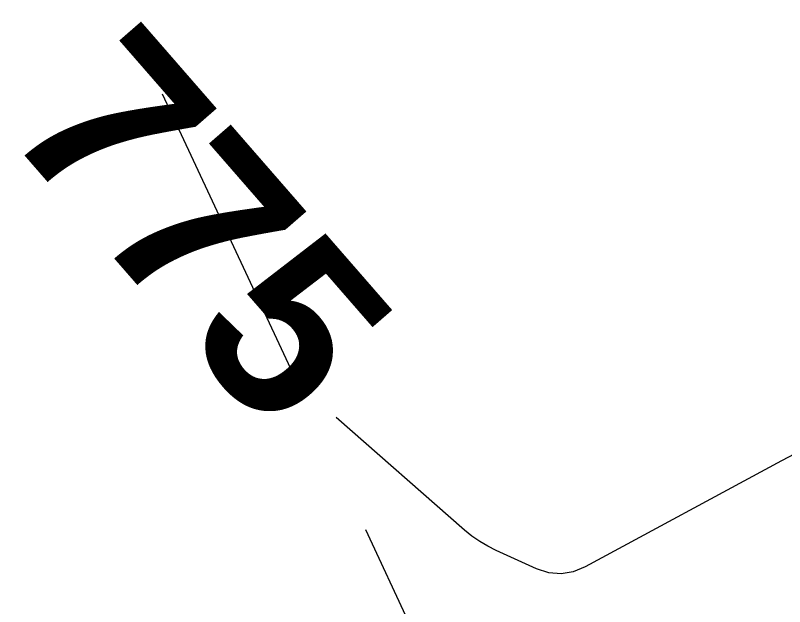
# Model space of a CAD drawing. Extents: x 2498567 to 2501210, y 7092229 to 7094464.
# Drawn here: x 2499470.72 to 2499491.72, y 7093052.98 to 7093069.13 of the extents above; entities that cross this region are included whole.
import ezdxf

# ---------------------------------------------------------------- set-up
doc = ezdxf.new("R2010")
doc.units = 0
doc.header["$MEASUREMENT"] = 0
doc.linetypes.add('HIDDEN', pattern=[0.375, 0.25, -0.125])
doc.layers.add('GRID', color=254, linetype='HIDDEN')
doc.layers.add('Level 31', color=254, linetype='Continuous', lineweight=0)
doc.styles.get("Standard").update_dxf_attribs({"font": 'ARIALBD.TTF'})

msp = doc.modelspace()

# ---------------------------------------------------------------- linework, layer by layer
at = {"layer": 'GRID', "color": 252, "linetype": 'HIDDEN', "lineweight": 0, "ltscale": 35}
msp.add_line((2499158.578, 7093745.025), (2499679.725, 7092627.352), dxfattribs=at)
at = {"layer": 'Level 31', "color": 35, "linetype": 'Continuous', "lineweight": 13}
for p, q in [((2499482.987, 7093055.069), (2499479.476, 7093058.148)), ((2499492.173, 7093057.241), (2499491.634, 7093056.966)), ((2499491.634, 7093056.966), (2499486.275, 7093054.065)), ((2499483.187, 7093054.907), (2499482.987, 7093055.069)), ((2499483.397, 7093054.76), (2499483.187, 7093054.907)), ((2499483.618, 7093054.629), (2499483.397, 7093054.76)), ((2499483.849, 7093054.515), (2499483.618, 7093054.629)), ((2499484.95, 7093054.017), (2499483.849, 7093054.515)), ((2499486.275, 7093054.065), (2499485.948, 7093053.93)), ((2499485.286, 7093053.906), (2499484.95, 7093054.017)), ((2499485.619, 7093053.877), (2499485.286, 7093053.906)), ((2499485.948, 7093053.93), (2499485.619, 7093053.877))]:
    msp.add_line(p, q, dxfattribs=at)

# ---------------------------------------------------------------- texts
at = {"layer": 'Level 31', "color": 35}
msp.add_text('775', height=4.8, rotation=311.0383, dxfattribs=at).set_placement((2499470.343, 7093066.024))

doc.saveas('drawing.dxf')
